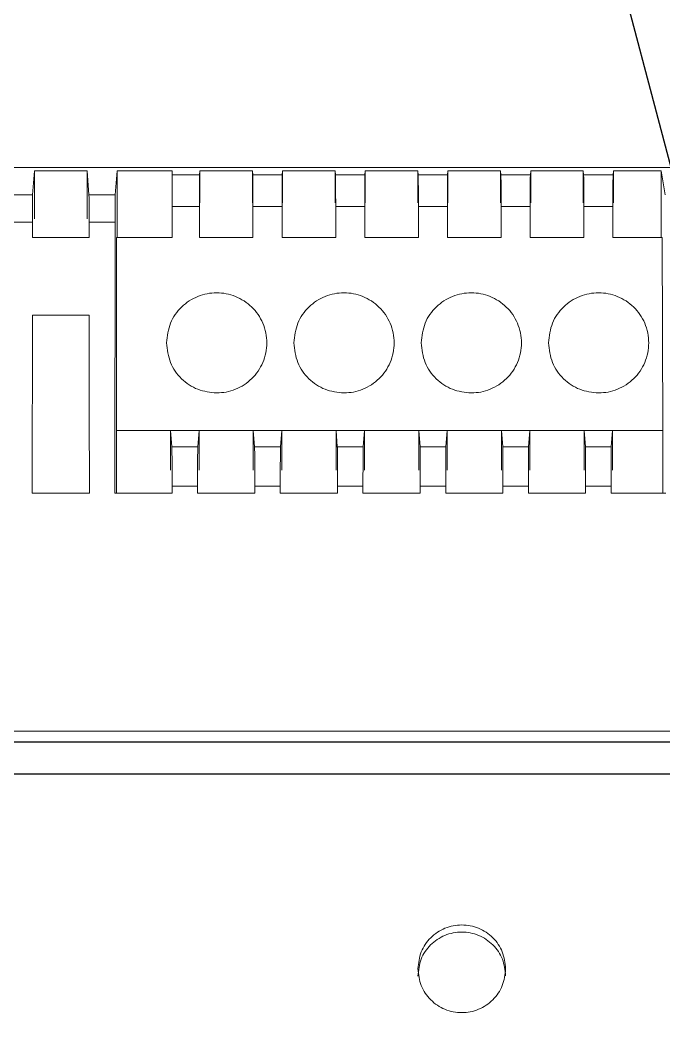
# Model space of a CAD drawing. Extents: x 4137 to 28680, y 2446 to 6814.
# Drawn here: x 16424.1 to 16456.5, y 6427 to 6477.6 of the extents above; entities that cross this region are included whole.
import ezdxf

# ---------------------------------------------------------------- set-up
doc = ezdxf.new("R2010")
doc.units = 0
doc.header["$LTSCALE"] = 0.5
doc.layers.get('0').update_dxf_attribs({"linetype": 'CONTINUOUS'})
doc.layers.add('DIM', color=5, linetype='CONTINUOUS')
doc.layers.add('VOL', color=2, linetype='CONTINUOUS')

msp = doc.modelspace()

# ---------------------------------------------------------------- linework, layer by layer
at = {"color": 7, "linetype": 'Continuous', "lineweight": 15}
for p, q in [((16392.153, 6470.158), (16460.193, 6470.158)), ((16392.153, 6470.158), (16460.193, 6470.158)), ((16424.755, 6468.787), (16424.85, 6469.993)), ((16424.755, 6468.787), (16424.85, 6469.993)), ((16424.85, 6467.583), (16424.85, 6469.993)), ((16424.85, 6469.993), (16427.496, 6469.993)), ((16424.85, 6467.583), (16424.85, 6469.993)), ((16424.85, 6469.993), (16427.496, 6469.993)), ((16427.496, 6467.583), (16427.496, 6469.993)), ((16427.496, 6469.993), (16427.591, 6468.787)), ((16427.496, 6467.583), (16427.496, 6469.993)), ((16427.496, 6469.993), (16427.591, 6468.787)), ((16428.913, 6468.787), (16429.008, 6469.993)), ((16428.913, 6468.787), (16429.008, 6469.993)), ((16429.008, 6466.63), (16429.008, 6469.993)), ((16429.008, 6469.993), (16431.78, 6469.993)), ((16429.008, 6466.63), (16429.008, 6469.993)), ((16429.008, 6469.993), (16431.78, 6469.993)), ((16431.78, 6469.993), (16431.78, 6469.789)), ((16431.78, 6469.993), (16431.78, 6469.789)), ((16433.15, 6469.789), (16431.78, 6469.789)), ((16433.15, 6469.789), (16431.78, 6469.789)), ((16433.15, 6469.789), (16433.166, 6469.993)), ((16433.15, 6469.789), (16433.166, 6469.993)), ((16433.166, 6469.993), (16435.812, 6469.993)), ((16433.166, 6468.388), (16433.166, 6469.993)), ((16433.166, 6469.993), (16435.812, 6469.993)), ((16433.166, 6468.388), (16433.166, 6469.993)), ((16435.812, 6469.993), (16435.828, 6469.789)), ((16435.812, 6468.388), (16435.812, 6469.993)), ((16435.812, 6469.993), (16435.828, 6469.789)), ((16435.812, 6468.388), (16435.812, 6469.993)), ((16437.308, 6469.789), (16435.828, 6469.789)), ((16437.308, 6469.789), (16435.828, 6469.789)), ((16437.308, 6469.789), (16437.324, 6469.993)), ((16437.308, 6469.789), (16437.324, 6469.993)), ((16437.324, 6469.993), (16439.97, 6469.993)), ((16437.324, 6468.388), (16437.324, 6469.993)), ((16437.324, 6469.993), (16439.97, 6469.993)), ((16437.324, 6468.388), (16437.324, 6469.993)), ((16439.97, 6469.993), (16439.986, 6469.789)), ((16439.97, 6468.388), (16439.97, 6469.993)), ((16439.97, 6469.993), (16439.986, 6469.789)), ((16439.97, 6468.388), (16439.97, 6469.993)), ((16441.466, 6469.789), (16439.986, 6469.789)), ((16441.466, 6469.789), (16439.986, 6469.789)), ((16441.466, 6469.789), (16441.482, 6469.993)), ((16441.466, 6469.789), (16441.482, 6469.993)), ((16441.482, 6469.993), (16444.128, 6469.993)), ((16441.482, 6468.388), (16441.482, 6469.993)), ((16441.482, 6469.993), (16444.128, 6469.993)), ((16441.482, 6468.388), (16441.482, 6469.993)), ((16444.128, 6469.993), (16444.144, 6469.789)), ((16444.128, 6468.388), (16444.128, 6469.993)), ((16444.128, 6469.993), (16444.144, 6469.789)), ((16444.128, 6468.388), (16444.128, 6469.993)), ((16445.624, 6469.789), (16444.144, 6469.789)), ((16445.624, 6469.789), (16444.144, 6469.789)), ((16445.624, 6469.789), (16445.64, 6469.993)), ((16445.624, 6469.789), (16445.64, 6469.993)), ((16445.64, 6469.993), (16448.286, 6469.993)), ((16445.64, 6468.388), (16445.64, 6469.993)), ((16445.64, 6469.993), (16448.286, 6469.993)), ((16445.64, 6468.388), (16445.64, 6469.993)), ((16448.286, 6469.993), (16448.302, 6469.789)), ((16448.286, 6468.388), (16448.286, 6469.993)), ((16448.286, 6469.993), (16448.302, 6469.789)), ((16448.286, 6468.388), (16448.286, 6469.993)), ((16449.782, 6469.789), (16448.302, 6469.789)), ((16449.782, 6469.789), (16448.302, 6469.789)), ((16449.782, 6469.789), (16449.798, 6469.993)), ((16449.782, 6469.789), (16449.798, 6469.993)), ((16449.798, 6469.993), (16452.444, 6469.993)), ((16449.798, 6468.388), (16449.798, 6469.993)), ((16449.798, 6469.993), (16452.444, 6469.993)), ((16449.798, 6468.388), (16449.798, 6469.993)), ((16452.444, 6469.993), (16452.46, 6469.789)), ((16452.444, 6468.388), (16452.444, 6469.993)), ((16452.444, 6469.993), (16452.46, 6469.789)), ((16452.444, 6468.388), (16452.444, 6469.993)), ((16453.94, 6469.789), (16452.46, 6469.789)), ((16453.94, 6469.789), (16452.46, 6469.789)), ((16453.94, 6469.789), (16453.956, 6469.993)), ((16453.94, 6469.789), (16453.956, 6469.993)), ((16453.956, 6469.993), (16456.35, 6469.993)), ((16453.956, 6468.388), (16453.956, 6469.993)), ((16453.956, 6469.993), (16456.35, 6469.993)), ((16453.956, 6468.388), (16453.956, 6469.993)), ((16456.35, 6466.63), (16456.35, 6469.993)), ((16456.35, 6469.993), (16456.551, 6468.787)), ((16456.35, 6466.63), (16456.35, 6469.993)), ((16456.35, 6469.993), (16456.551, 6468.787)), ((16424.755, 6468.787), (16423.433, 6468.787)), ((16424.755, 6468.787), (16423.433, 6468.787)), ((16428.913, 6468.787), (16427.591, 6468.787)), ((16428.913, 6468.787), (16427.591, 6468.787)), ((16431.78, 6468.192), (16431.78, 6466.63)), ((16431.78, 6468.192), (16433.141, 6468.192)), ((16431.78, 6468.192), (16431.78, 6466.63)), ((16431.78, 6468.192), (16433.141, 6468.192)), ((16433.141, 6466.63), (16433.141, 6468.192)), ((16433.141, 6466.63), (16433.141, 6468.192)), ((16435.837, 6468.192), (16435.837, 6466.63)), ((16435.837, 6468.192), (16437.299, 6468.192)), ((16435.837, 6468.192), (16435.837, 6466.63)), ((16435.837, 6468.192), (16437.299, 6468.192)), ((16437.299, 6466.63), (16437.299, 6468.192)), ((16437.299, 6466.63), (16437.299, 6468.192)), ((16439.995, 6468.192), (16439.995, 6466.63)), ((16439.995, 6468.192), (16441.457, 6468.192)), ((16439.995, 6468.192), (16439.995, 6466.63)), ((16439.995, 6468.192), (16441.457, 6468.192)), ((16441.457, 6466.63), (16441.457, 6468.192)), ((16441.457, 6466.63), (16441.457, 6468.192)), ((16444.153, 6468.192), (16444.153, 6466.63)), ((16444.153, 6468.192), (16445.615, 6468.192)), ((16444.153, 6468.192), (16444.153, 6466.63)), ((16444.153, 6468.192), (16445.615, 6468.192)), ((16445.615, 6466.63), (16445.615, 6468.192)), ((16445.615, 6466.63), (16445.615, 6468.192)), ((16448.311, 6468.192), (16448.311, 6466.63)), ((16448.311, 6468.192), (16449.773, 6468.192)), ((16448.311, 6468.192), (16448.311, 6466.63)), ((16448.311, 6468.192), (16449.773, 6468.192)), ((16449.773, 6466.63), (16449.773, 6468.192)), ((16449.773, 6466.63), (16449.773, 6468.192)), ((16452.469, 6468.192), (16452.469, 6466.63)), ((16452.469, 6468.192), (16453.931, 6468.192)), ((16452.469, 6468.192), (16452.469, 6466.63)), ((16452.469, 6468.192), (16453.931, 6468.192)), ((16453.931, 6466.63), (16453.931, 6468.192)), ((16453.931, 6466.63), (16453.931, 6468.192)), ((16423.44, 6467.414), (16424.748, 6467.414)), ((16423.44, 6467.414), (16424.748, 6467.414)), ((16424.748, 6466.63), (16424.748, 6467.414)), ((16424.748, 6466.63), (16424.748, 6467.414)), ((16427.598, 6467.414), (16427.598, 6466.63)), ((16427.598, 6467.414), (16428.906, 6467.414)), ((16427.598, 6467.414), (16427.598, 6466.63)), ((16427.598, 6467.414), (16428.906, 6467.414)), ((16428.892, 6453.778), (16428.906, 6467.414)), ((16428.892, 6453.778), (16428.906, 6467.414)), ((16427.598, 6466.63), (16424.748, 6466.63)), ((16427.598, 6466.63), (16424.748, 6466.63)), ((16428.98, 6466.63), (16428.967, 6456.928)), ((16428.98, 6466.63), (16428.967, 6456.928)), ((16431.78, 6466.63), (16428.98, 6466.63)), ((16431.78, 6466.63), (16428.98, 6466.63)), ((16435.837, 6466.63), (16433.141, 6466.63)), ((16435.837, 6466.63), (16433.141, 6466.63)), ((16439.995, 6466.63), (16437.299, 6466.63)), ((16439.995, 6466.63), (16437.299, 6466.63)), ((16444.153, 6466.63), (16441.457, 6466.63)), ((16444.153, 6466.63), (16441.457, 6466.63)), ((16448.311, 6466.63), (16445.615, 6466.63)), ((16448.311, 6466.63), (16445.615, 6466.63)), ((16452.469, 6466.63), (16449.773, 6466.63)), ((16452.469, 6466.63), (16449.773, 6466.63)), ((16456.409, 6466.63), (16453.931, 6466.63)), ((16456.409, 6466.63), (16453.931, 6466.63)), ((16456.437, 6456.928), (16456.409, 6466.63)), ((16456.437, 6456.928), (16456.409, 6466.63)), ((16424.736, 6453.778), (16424.744, 6462.724)), ((16424.736, 6453.778), (16424.744, 6462.724)), ((16424.744, 6462.724), (16427.606, 6462.724)), ((16424.744, 6462.724), (16427.606, 6462.724)), ((16428.967, 6456.928), (16428.967, 6453.778)), ((16428.967, 6456.928), (16431.695, 6456.928)), ((16428.967, 6456.928), (16428.967, 6453.778)), ((16428.967, 6456.928), (16431.695, 6456.928)), ((16431.695, 6456.928), (16431.695, 6454.943)), ((16431.695, 6456.928), (16431.76, 6456.102)), ((16433.125, 6456.928), (16431.695, 6456.928)), ((16431.695, 6456.928), (16431.695, 6454.943)), ((16431.695, 6456.928), (16431.76, 6456.102)), ((16433.125, 6456.928), (16431.695, 6456.928)), ((16433.06, 6456.102), (16433.125, 6456.928)), ((16433.06, 6456.102), (16433.125, 6456.928)), ((16433.125, 6454.943), (16433.125, 6456.928)), ((16433.125, 6456.928), (16435.853, 6456.928)), ((16433.125, 6454.943), (16433.125, 6456.928)), ((16433.125, 6456.928), (16435.853, 6456.928)), ((16435.853, 6456.928), (16435.918, 6456.102)), ((16435.853, 6454.943), (16435.853, 6456.928)), ((16437.283, 6456.928), (16435.853, 6456.928)), ((16435.853, 6456.928), (16435.918, 6456.102)), ((16435.853, 6454.943), (16435.853, 6456.928)), ((16437.283, 6456.928), (16435.853, 6456.928)), ((16437.218, 6456.102), (16437.283, 6456.928)), ((16437.218, 6456.102), (16437.283, 6456.928)), ((16437.283, 6454.943), (16437.283, 6456.928)), ((16437.283, 6456.928), (16440.011, 6456.928)), ((16437.283, 6454.943), (16437.283, 6456.928)), ((16437.283, 6456.928), (16440.011, 6456.928)), ((16440.011, 6456.928), (16440.076, 6456.102)), ((16440.011, 6454.943), (16440.011, 6456.928)), ((16441.441, 6456.928), (16440.011, 6456.928)), ((16440.011, 6456.928), (16440.076, 6456.102)), ((16440.011, 6454.943), (16440.011, 6456.928)), ((16441.441, 6456.928), (16440.011, 6456.928)), ((16441.376, 6456.102), (16441.441, 6456.928)), ((16441.376, 6456.102), (16441.441, 6456.928)), ((16441.441, 6454.943), (16441.441, 6456.928)), ((16441.441, 6456.928), (16444.169, 6456.928)), ((16441.441, 6454.943), (16441.441, 6456.928)), ((16441.441, 6456.928), (16444.169, 6456.928)), ((16444.169, 6456.928), (16444.234, 6456.102)), ((16444.169, 6454.943), (16444.169, 6456.928)), ((16445.599, 6456.928), (16444.169, 6456.928)), ((16444.169, 6456.928), (16444.234, 6456.102)), ((16444.169, 6454.943), (16444.169, 6456.928)), ((16445.599, 6456.928), (16444.169, 6456.928)), ((16445.534, 6456.102), (16445.599, 6456.928)), ((16445.534, 6456.102), (16445.599, 6456.928)), ((16445.599, 6454.943), (16445.599, 6456.928)), ((16445.599, 6456.928), (16448.327, 6456.928)), ((16445.599, 6454.943), (16445.599, 6456.928)), ((16445.599, 6456.928), (16448.327, 6456.928)), ((16448.327, 6456.928), (16448.392, 6456.102)), ((16448.327, 6454.943), (16448.327, 6456.928)), ((16449.757, 6456.928), (16448.327, 6456.928)), ((16448.327, 6456.928), (16448.392, 6456.102)), ((16448.327, 6454.943), (16448.327, 6456.928)), ((16449.757, 6456.928), (16448.327, 6456.928)), ((16449.692, 6456.102), (16449.757, 6456.928)), ((16449.692, 6456.102), (16449.757, 6456.928)), ((16449.757, 6454.943), (16449.757, 6456.928)), ((16449.757, 6456.928), (16452.485, 6456.928)), ((16449.757, 6454.943), (16449.757, 6456.928)), ((16449.757, 6456.928), (16452.485, 6456.928)), ((16452.485, 6456.928), (16452.55, 6456.102)), ((16452.485, 6454.943), (16452.485, 6456.928)), ((16453.915, 6456.928), (16452.485, 6456.928)), ((16452.485, 6456.928), (16452.55, 6456.102)), ((16452.485, 6454.943), (16452.485, 6456.928)), ((16453.915, 6456.928), (16452.485, 6456.928)), ((16453.85, 6456.102), (16453.915, 6456.928)), ((16453.85, 6456.102), (16453.915, 6456.928)), ((16453.915, 6454.943), (16453.915, 6456.928)), ((16453.915, 6456.928), (16456.437, 6456.928)), ((16453.915, 6454.943), (16453.915, 6456.928)), ((16453.915, 6456.928), (16456.437, 6456.928)), ((16456.437, 6453.778), (16456.437, 6456.928)), ((16456.437, 6453.778), (16456.437, 6456.928)), ((16433.06, 6456.102), (16431.76, 6456.102)), ((16433.06, 6456.102), (16431.76, 6456.102)), ((16435.918, 6456.102), (16437.218, 6456.102)), ((16435.918, 6456.102), (16437.218, 6456.102)), ((16440.076, 6456.102), (16441.376, 6456.102)), ((16440.076, 6456.102), (16441.376, 6456.102)), ((16444.234, 6456.102), (16445.534, 6456.102)), ((16444.234, 6456.102), (16445.534, 6456.102)), ((16448.392, 6456.102), (16449.692, 6456.102)), ((16448.392, 6456.102), (16449.692, 6456.102)), ((16452.55, 6456.102), (16453.85, 6456.102)), ((16452.55, 6456.102), (16453.85, 6456.102)), ((16431.769, 6454.76), (16431.769, 6454.139)), ((16431.769, 6454.76), (16431.769, 6454.139)), ((16433.051, 6454.139), (16433.051, 6454.76)), ((16433.051, 6454.139), (16433.051, 6454.76)), ((16435.927, 6454.76), (16435.927, 6454.139)), ((16435.927, 6454.76), (16435.927, 6454.139)), ((16437.209, 6454.139), (16437.209, 6454.76)), ((16437.209, 6454.139), (16437.209, 6454.76)), ((16440.085, 6454.76), (16440.085, 6454.139)), ((16440.085, 6454.76), (16440.085, 6454.139)), ((16441.367, 6454.139), (16441.367, 6454.76)), ((16441.367, 6454.139), (16441.367, 6454.76)), ((16444.243, 6454.76), (16444.243, 6454.139)), ((16444.243, 6454.76), (16444.243, 6454.139)), ((16445.525, 6454.139), (16445.525, 6454.76)), ((16445.525, 6454.139), (16445.525, 6454.76)), ((16448.401, 6454.76), (16448.401, 6454.139)), ((16448.401, 6454.76), (16448.401, 6454.139)), ((16449.683, 6454.139), (16449.683, 6454.76)), ((16449.683, 6454.139), (16449.683, 6454.76)), ((16452.559, 6454.76), (16452.559, 6454.139)), ((16452.559, 6454.76), (16452.559, 6454.139)), ((16453.841, 6454.139), (16453.841, 6454.76)), ((16453.841, 6454.139), (16453.841, 6454.76)), ((16431.769, 6454.139), (16431.769, 6453.778)), ((16431.769, 6454.139), (16433.051, 6454.139)), ((16431.769, 6454.139), (16431.769, 6453.778)), ((16431.769, 6454.139), (16433.051, 6454.139)), ((16433.051, 6453.778), (16433.051, 6454.139)), ((16433.051, 6453.778), (16433.051, 6454.139)), ((16435.927, 6454.139), (16435.927, 6453.778)), ((16435.927, 6454.139), (16437.209, 6454.139)), ((16435.927, 6454.139), (16435.927, 6453.778)), ((16435.927, 6454.139), (16437.209, 6454.139)), ((16437.209, 6453.778), (16437.209, 6454.139)), ((16437.209, 6453.778), (16437.209, 6454.139)), ((16440.085, 6454.139), (16440.085, 6453.778)), ((16440.085, 6454.139), (16441.367, 6454.139)), ((16440.085, 6454.139), (16440.085, 6453.778)), ((16440.085, 6454.139), (16441.367, 6454.139)), ((16441.367, 6453.778), (16441.367, 6454.139)), ((16441.367, 6453.778), (16441.367, 6454.139)), ((16444.243, 6454.139), (16444.243, 6453.778)), ((16444.243, 6454.139), (16445.525, 6454.139)), ((16444.243, 6454.139), (16444.243, 6453.778)), ((16444.243, 6454.139), (16445.525, 6454.139)), ((16445.525, 6453.778), (16445.525, 6454.139)), ((16445.525, 6453.778), (16445.525, 6454.139)), ((16448.401, 6454.139), (16448.401, 6453.778)), ((16448.401, 6454.139), (16449.683, 6454.139)), ((16448.401, 6454.139), (16448.401, 6453.778)), ((16448.401, 6454.139), (16449.683, 6454.139)), ((16449.683, 6453.778), (16449.683, 6454.139)), ((16449.683, 6453.778), (16449.683, 6454.139)), ((16452.559, 6454.139), (16452.559, 6453.778)), ((16452.559, 6454.139), (16453.841, 6454.139)), ((16452.559, 6454.139), (16452.559, 6453.778)), ((16452.559, 6454.139), (16453.841, 6454.139)), ((16453.841, 6453.778), (16453.841, 6454.139)), ((16453.841, 6453.778), (16453.841, 6454.139)), ((16427.611, 6453.778), (16424.736, 6453.778)), ((16427.611, 6453.778), (16424.736, 6453.778)), ((16431.769, 6453.778), (16428.892, 6453.778)), ((16431.769, 6453.778), (16428.892, 6453.778)), ((16435.927, 6453.778), (16433.051, 6453.778)), ((16435.927, 6453.778), (16433.051, 6453.778)), ((16440.085, 6453.778), (16437.209, 6453.778)), ((16440.085, 6453.778), (16437.209, 6453.778)), ((16444.243, 6453.778), (16441.367, 6453.778)), ((16444.243, 6453.778), (16441.367, 6453.778)), ((16448.401, 6453.778), (16445.525, 6453.778)), ((16448.401, 6453.778), (16445.525, 6453.778)), ((16452.559, 6453.778), (16449.683, 6453.778)), ((16452.559, 6453.778), (16449.683, 6453.778)), ((16456.596, 6453.778), (16453.841, 6453.778)), ((16456.596, 6453.778), (16453.841, 6453.778)), ((16460.193, 6441.808), (16392.153, 6441.808)), ((16460.193, 6441.808), (16392.153, 6441.808))]:
    msp.add_line(p, q, dxfattribs=at)
for points, knots in [([(16431.78, 6469.789), (16431.78, 6469.756), (16431.78, 6469.692), (16431.78, 6469.341), (16431.78, 6468.842), (16431.78, 6468.409), (16431.78, 6468.192)], [0, 0, 0, 0, 0.25, 0.500001, 0.75, 1, 1, 1, 1]), ([(16431.78, 6469.789), (16431.78, 6469.756), (16431.78, 6469.692), (16431.78, 6469.341), (16431.78, 6468.842), (16431.78, 6468.409), (16431.78, 6468.192)], [0, 0, 0, 0, 0.25, 0.500001, 0.75, 1, 1, 1, 1]), ([(16433.141, 6468.192), (16433.141, 6468.409), (16433.143, 6468.842), (16433.145, 6469.341), (16433.147, 6469.692), (16433.149, 6469.756), (16433.15, 6469.789)], [0, 0, 0, 0, 0.25, 0.499999, 0.75, 1, 1, 1, 1]), ([(16433.141, 6468.192), (16433.141, 6468.409), (16433.143, 6468.842), (16433.145, 6469.341), (16433.147, 6469.692), (16433.149, 6469.756), (16433.15, 6469.789)], [0, 0, 0, 0, 0.25, 0.499999, 0.75, 1, 1, 1, 1]), ([(16435.828, 6469.789), (16435.829, 6469.756), (16435.83, 6469.692), (16435.833, 6469.341), (16435.835, 6468.842), (16435.836, 6468.409), (16435.837, 6468.192)], [0, 0, 0, 0, 0.25, 0.500001, 0.75, 1, 1, 1, 1]), ([(16435.828, 6469.789), (16435.829, 6469.756), (16435.83, 6469.692), (16435.833, 6469.341), (16435.835, 6468.842), (16435.836, 6468.409), (16435.837, 6468.192)], [0, 0, 0, 0, 0.25, 0.500001, 0.75, 1, 1, 1, 1]), ([(16437.299, 6468.192), (16437.299, 6468.409), (16437.301, 6468.842), (16437.303, 6469.341), (16437.305, 6469.692), (16437.307, 6469.756), (16437.308, 6469.789)], [0, 0, 0, 0, 0.25, 0.499999, 0.75, 1, 1, 1, 1]), ([(16437.299, 6468.192), (16437.299, 6468.409), (16437.301, 6468.842), (16437.303, 6469.341), (16437.305, 6469.692), (16437.307, 6469.756), (16437.308, 6469.789)], [0, 0, 0, 0, 0.25, 0.499999, 0.75, 1, 1, 1, 1]), ([(16439.986, 6469.789), (16439.987, 6469.756), (16439.988, 6469.692), (16439.991, 6469.341), (16439.993, 6468.842), (16439.994, 6468.409), (16439.995, 6468.192)], [0, 0, 0, 0, 0.25, 0.500001, 0.75, 1, 1, 1, 1]), ([(16439.986, 6469.789), (16439.987, 6469.756), (16439.988, 6469.692), (16439.991, 6469.341), (16439.993, 6468.842), (16439.994, 6468.409), (16439.995, 6468.192)], [0, 0, 0, 0, 0.25, 0.500001, 0.75, 1, 1, 1, 1]), ([(16441.457, 6468.192), (16441.457, 6468.409), (16441.459, 6468.842), (16441.461, 6469.341), (16441.463, 6469.692), (16441.465, 6469.756), (16441.466, 6469.789)], [0, 0, 0, 0, 0.25, 0.499999, 0.75, 1, 1, 1, 1]), ([(16441.457, 6468.192), (16441.457, 6468.409), (16441.459, 6468.842), (16441.461, 6469.341), (16441.463, 6469.692), (16441.465, 6469.756), (16441.466, 6469.789)], [0, 0, 0, 0, 0.25, 0.499999, 0.75, 1, 1, 1, 1]), ([(16444.144, 6469.789), (16444.145, 6469.756), (16444.146, 6469.692), (16444.149, 6469.341), (16444.151, 6468.842), (16444.152, 6468.409), (16444.153, 6468.192)], [0, 0, 0, 0, 0.25, 0.500001, 0.75, 1, 1, 1, 1]), ([(16444.144, 6469.789), (16444.145, 6469.756), (16444.146, 6469.692), (16444.149, 6469.341), (16444.151, 6468.842), (16444.152, 6468.409), (16444.153, 6468.192)], [0, 0, 0, 0, 0.25, 0.500001, 0.75, 1, 1, 1, 1]), ([(16445.615, 6468.192), (16445.615, 6468.409), (16445.617, 6468.842), (16445.619, 6469.341), (16445.621, 6469.692), (16445.623, 6469.756), (16445.624, 6469.789)], [0, 0, 0, 0, 0.25, 0.499999, 0.75, 1, 1, 1, 1]), ([(16445.615, 6468.192), (16445.615, 6468.409), (16445.617, 6468.842), (16445.619, 6469.341), (16445.621, 6469.692), (16445.623, 6469.756), (16445.624, 6469.789)], [0, 0, 0, 0, 0.25, 0.499999, 0.75, 1, 1, 1, 1]), ([(16448.302, 6469.789), (16448.303, 6469.756), (16448.304, 6469.692), (16448.307, 6469.341), (16448.309, 6468.842), (16448.31, 6468.409), (16448.311, 6468.192)], [0, 0, 0, 0, 0.25, 0.500001, 0.75, 1, 1, 1, 1]), ([(16448.302, 6469.789), (16448.303, 6469.756), (16448.304, 6469.692), (16448.307, 6469.341), (16448.309, 6468.842), (16448.31, 6468.409), (16448.311, 6468.192)], [0, 0, 0, 0, 0.25, 0.500001, 0.75, 1, 1, 1, 1]), ([(16449.773, 6468.192), (16449.773, 6468.409), (16449.775, 6468.842), (16449.777, 6469.341), (16449.779, 6469.692), (16449.781, 6469.756), (16449.782, 6469.789)], [0, 0, 0, 0, 0.25, 0.499999, 0.75, 1, 1, 1, 1]), ([(16449.773, 6468.192), (16449.773, 6468.409), (16449.775, 6468.842), (16449.777, 6469.341), (16449.779, 6469.692), (16449.781, 6469.756), (16449.782, 6469.789)], [0, 0, 0, 0, 0.25, 0.499999, 0.75, 1, 1, 1, 1]), ([(16452.46, 6469.789), (16452.461, 6469.756), (16452.462, 6469.692), (16452.465, 6469.341), (16452.467, 6468.842), (16452.468, 6468.409), (16452.469, 6468.192)], [0, 0, 0, 0, 0.25, 0.500001, 0.75, 1, 1, 1, 1]), ([(16452.46, 6469.789), (16452.461, 6469.756), (16452.462, 6469.692), (16452.465, 6469.341), (16452.467, 6468.842), (16452.468, 6468.409), (16452.469, 6468.192)], [0, 0, 0, 0, 0.25, 0.500001, 0.75, 1, 1, 1, 1]), ([(16453.931, 6468.192), (16453.931, 6468.409), (16453.933, 6468.842), (16453.935, 6469.341), (16453.937, 6469.692), (16453.939, 6469.756), (16453.94, 6469.789)], [0, 0, 0, 0, 0.25, 0.499999, 0.75, 1, 1, 1, 1]), ([(16453.931, 6468.192), (16453.931, 6468.409), (16453.933, 6468.842), (16453.935, 6469.341), (16453.937, 6469.692), (16453.939, 6469.756), (16453.94, 6469.789)], [0, 0, 0, 0, 0.25, 0.499999, 0.75, 1, 1, 1, 1]), ([(16424.748, 6467.414), (16424.749, 6467.598), (16424.75, 6467.965), (16424.751, 6468.398), (16424.753, 6468.703), (16424.754, 6468.759), (16424.755, 6468.787)], [0, 0, 0, 0, 0.249999, 0.500002, 0.750002, 1, 1, 1, 1]), ([(16424.748, 6467.414), (16424.749, 6467.598), (16424.75, 6467.965), (16424.751, 6468.398), (16424.753, 6468.703), (16424.754, 6468.759), (16424.755, 6468.787)], [0, 0, 0, 0, 0.249999, 0.500002, 0.750002, 1, 1, 1, 1]), ([(16427.591, 6468.787), (16427.591, 6468.759), (16427.593, 6468.703), (16427.594, 6468.398), (16427.596, 6467.965), (16427.597, 6467.598), (16427.598, 6467.414)], [0, 0, 0, 0, 0.2499983, 0.4999985, 0.750001, 1, 1, 1, 1]), ([(16427.591, 6468.787), (16427.591, 6468.759), (16427.593, 6468.703), (16427.594, 6468.398), (16427.596, 6467.965), (16427.597, 6467.598), (16427.598, 6467.414)], [0, 0, 0, 0, 0.2499983, 0.4999985, 0.750001, 1, 1, 1, 1]), ([(16428.906, 6467.414), (16428.907, 6467.598), (16428.908, 6467.965), (16428.909, 6468.398), (16428.911, 6468.703), (16428.912, 6468.759), (16428.913, 6468.787)], [0, 0, 0, 0, 0.249999, 0.500002, 0.750002, 1, 1, 1, 1]), ([(16428.906, 6467.414), (16428.907, 6467.598), (16428.908, 6467.965), (16428.909, 6468.398), (16428.911, 6468.703), (16428.912, 6468.759), (16428.913, 6468.787)], [0, 0, 0, 0, 0.249999, 0.500002, 0.750002, 1, 1, 1, 1]), ([(16431.49, 6461.338), (16431.53, 6461.678), (16431.608, 6462.344), (16432.202, 6463.18), (16432.9, 6463.639), (16433.526, 6463.831), (16433.849, 6463.849), (16434.01, 6463.858)], [0, 0, 0, 0, 0.264374, 0.517229, 0.761312, 0.880967, 1, 1, 1, 1]), ([(16431.49, 6461.338), (16431.53, 6461.678), (16431.608, 6462.344), (16432.202, 6463.18), (16432.9, 6463.639), (16433.526, 6463.831), (16433.849, 6463.849), (16434.01, 6463.858)], [0, 0, 0, 0, 0.264374, 0.517229, 0.761312, 0.880967, 1, 1, 1, 1]), ([(16434.01, 6463.858), (16434.172, 6463.849), (16434.495, 6463.831), (16435.121, 6463.637), (16435.827, 6463.179), (16436.395, 6462.34), (16436.598, 6461.34), (16436.396, 6460.34), (16435.829, 6459.5), (16435.124, 6459.04), (16434.497, 6458.845), (16434.173, 6458.827), (16434.01, 6458.818)], [0, 0, 0, 0, 0.0597925, 0.1194274, 0.2422353, 0.369264, 0.5007504, 0.6314464, 0.757553, 0.8801889, 0.9398791, 1, 1, 1, 1]), ([(16434.01, 6463.858), (16434.172, 6463.849), (16434.495, 6463.831), (16435.121, 6463.637), (16435.827, 6463.179), (16436.395, 6462.34), (16436.598, 6461.34), (16436.396, 6460.34), (16435.829, 6459.5), (16435.124, 6459.04), (16434.497, 6458.845), (16434.173, 6458.827), (16434.01, 6458.818)], [0, 0, 0, 0, 0.0597925, 0.1194274, 0.2422353, 0.369264, 0.5007504, 0.6314464, 0.757553, 0.8801889, 0.9398791, 1, 1, 1, 1]), ([(16437.891, 6461.338), (16437.931, 6461.679), (16438.009, 6462.344), (16438.603, 6463.18), (16439.301, 6463.639), (16439.927, 6463.831), (16440.25, 6463.849), (16440.411, 6463.858)], [0, 0, 0, 0, 0.264524, 0.517312, 0.761274, 0.881025, 1, 1, 1, 1]), ([(16437.891, 6461.338), (16437.931, 6461.679), (16438.009, 6462.344), (16438.603, 6463.18), (16439.301, 6463.639), (16439.927, 6463.831), (16440.25, 6463.849), (16440.411, 6463.858)], [0, 0, 0, 0, 0.264524, 0.517312, 0.761274, 0.881025, 1, 1, 1, 1]), ([(16440.411, 6463.858), (16440.573, 6463.849), (16440.896, 6463.831), (16441.523, 6463.637), (16442.229, 6463.178), (16442.796, 6462.338), (16442.999, 6461.339), (16442.797, 6460.339), (16442.229, 6459.5), (16441.525, 6459.041), (16440.897, 6458.845), (16440.573, 6458.827), (16440.411, 6458.818)], [0, 0, 0, 0, 0.059806, 0.119452, 0.242473, 0.369514, 0.500934, 0.631604, 0.757561, 0.880203, 0.939881, 1, 1, 1, 1]), ([(16440.411, 6463.858), (16440.573, 6463.849), (16440.896, 6463.831), (16441.523, 6463.637), (16442.229, 6463.178), (16442.796, 6462.338), (16442.999, 6461.339), (16442.797, 6460.339), (16442.229, 6459.5), (16441.525, 6459.041), (16440.897, 6458.845), (16440.573, 6458.827), (16440.411, 6458.818)], [0, 0, 0, 0, 0.059806, 0.119452, 0.242473, 0.369514, 0.500934, 0.631604, 0.757561, 0.880203, 0.939881, 1, 1, 1, 1]), ([(16444.292, 6461.338), (16444.332, 6461.679), (16444.41, 6462.345), (16445.004, 6463.181), (16445.702, 6463.639), (16446.328, 6463.831), (16446.651, 6463.849), (16446.812, 6463.858)], [0, 0, 0, 0, 0.264571, 0.517375, 0.761321, 0.881043, 1, 1, 1, 1]), ([(16444.292, 6461.338), (16444.332, 6461.679), (16444.41, 6462.345), (16445.004, 6463.181), (16445.702, 6463.639), (16446.328, 6463.831), (16446.651, 6463.849), (16446.812, 6463.858)], [0, 0, 0, 0, 0.264571, 0.517375, 0.761321, 0.881043, 1, 1, 1, 1]), ([(16446.812, 6463.858), (16446.973, 6463.849), (16447.296, 6463.831), (16447.923, 6463.637), (16448.629, 6463.178), (16449.197, 6462.338), (16449.399, 6461.339), (16449.198, 6460.339), (16448.63, 6459.5), (16447.925, 6459.041), (16447.298, 6458.845), (16446.974, 6458.827), (16446.812, 6458.818)], [0, 0, 0, 0, 0.059803, 0.11946, 0.242471, 0.369506, 0.500958, 0.631574, 0.757478, 0.880215, 0.939893, 1, 1, 1, 1]), ([(16446.812, 6463.858), (16446.973, 6463.849), (16447.296, 6463.831), (16447.923, 6463.637), (16448.629, 6463.178), (16449.197, 6462.338), (16449.399, 6461.339), (16449.198, 6460.339), (16448.63, 6459.5), (16447.925, 6459.041), (16447.298, 6458.845), (16446.974, 6458.827), (16446.812, 6458.818)], [0, 0, 0, 0, 0.059803, 0.11946, 0.242471, 0.369506, 0.500958, 0.631574, 0.757478, 0.880215, 0.939893, 1, 1, 1, 1]), ([(16450.693, 6461.338), (16450.732, 6461.679), (16450.811, 6462.344), (16451.405, 6463.181), (16452.102, 6463.639), (16452.729, 6463.831), (16453.052, 6463.849), (16453.213, 6463.858)], [0, 0, 0, 0, 0.26449, 0.51733, 0.761371, 0.881007, 1, 1, 1, 1]), ([(16450.693, 6461.338), (16450.732, 6461.679), (16450.811, 6462.344), (16451.405, 6463.181), (16452.102, 6463.639), (16452.729, 6463.831), (16453.052, 6463.849), (16453.213, 6463.858)], [0, 0, 0, 0, 0.26449, 0.51733, 0.761371, 0.881007, 1, 1, 1, 1]), ([(16453.213, 6463.858), (16453.374, 6463.849), (16453.697, 6463.831), (16454.323, 6463.637), (16455.029, 6463.179), (16455.597, 6462.339), (16455.8, 6461.34), (16455.599, 6460.34), (16455.031, 6459.5), (16454.326, 6459.041), (16453.699, 6458.845), (16453.375, 6458.827), (16453.213, 6458.818)], [0, 0, 0, 0, 0.0597804, 0.1194284, 0.2422473, 0.3692798, 0.5007833, 0.6314287, 0.7575019, 0.880204, 0.9398829, 1, 1, 1, 1]), ([(16453.213, 6463.858), (16453.374, 6463.849), (16453.697, 6463.831), (16454.323, 6463.637), (16455.029, 6463.179), (16455.597, 6462.339), (16455.8, 6461.34), (16455.599, 6460.34), (16455.031, 6459.5), (16454.326, 6459.041), (16453.699, 6458.845), (16453.375, 6458.827), (16453.213, 6458.818)], [0, 0, 0, 0, 0.0597804, 0.1194284, 0.2422473, 0.3692798, 0.5007833, 0.6314287, 0.7575019, 0.880204, 0.9398829, 1, 1, 1, 1]), ([(16427.606, 6462.724), (16427.605, 6462.414), (16427.605, 6461.505), (16427.607, 6458.531), (16427.609, 6455.853), (16427.611, 6453.778)], [0, 0, 0, 0, 0.104547, 0.306065, 1, 1, 1, 1]), ([(16427.606, 6462.724), (16427.605, 6462.414), (16427.605, 6461.505), (16427.607, 6458.531), (16427.609, 6455.853), (16427.611, 6453.778)], [0, 0, 0, 0, 0.104547, 0.306065, 1, 1, 1, 1]), ([(16434.01, 6458.818), (16433.685, 6458.855), (16433.029, 6458.93), (16432.199, 6459.505), (16431.607, 6460.336), (16431.53, 6460.999), (16431.49, 6461.338)], [0, 0, 0, 0, 0.239546, 0.484111, 0.736445, 1, 1, 1, 1]), ([(16434.01, 6458.818), (16433.685, 6458.855), (16433.029, 6458.93), (16432.199, 6459.505), (16431.607, 6460.336), (16431.53, 6460.999), (16431.49, 6461.338)], [0, 0, 0, 0, 0.239546, 0.484111, 0.736445, 1, 1, 1, 1]), ([(16440.411, 6458.818), (16440.086, 6458.855), (16439.43, 6458.93), (16438.6, 6459.505), (16438.008, 6460.336), (16437.93, 6460.999), (16437.891, 6461.338)], [0, 0, 0, 0, 0.239617, 0.484105, 0.736407, 1, 1, 1, 1]), ([(16440.411, 6458.818), (16440.086, 6458.855), (16439.43, 6458.93), (16438.6, 6459.505), (16438.008, 6460.336), (16437.93, 6460.999), (16437.891, 6461.338)], [0, 0, 0, 0, 0.239617, 0.484105, 0.736407, 1, 1, 1, 1]), ([(16446.812, 6458.818), (16446.487, 6458.855), (16445.831, 6458.93), (16445.001, 6459.505), (16444.408, 6460.335), (16444.331, 6460.999), (16444.292, 6461.338)], [0, 0, 0, 0, 0.23954, 0.483944, 0.736215, 1, 1, 1, 1]), ([(16446.812, 6458.818), (16446.487, 6458.855), (16445.831, 6458.93), (16445.001, 6459.505), (16444.408, 6460.335), (16444.331, 6460.999), (16444.292, 6461.338)], [0, 0, 0, 0, 0.23954, 0.483944, 0.736215, 1, 1, 1, 1]), ([(16453.213, 6458.818), (16452.888, 6458.855), (16452.231, 6458.93), (16451.402, 6459.505), (16450.809, 6460.336), (16450.732, 6460.999), (16450.693, 6461.338)], [0, 0, 0, 0, 0.239545, 0.484121, 0.736429, 1, 1, 1, 1]), ([(16453.213, 6458.818), (16452.888, 6458.855), (16452.231, 6458.93), (16451.402, 6459.505), (16450.809, 6460.336), (16450.732, 6460.999), (16450.693, 6461.338)], [0, 0, 0, 0, 0.239545, 0.484121, 0.736429, 1, 1, 1, 1]), ([(16431.76, 6456.102), (16431.761, 6456.075), (16431.762, 6456.02), (16431.765, 6455.729), (16431.767, 6455.314), (16431.768, 6454.945), (16431.769, 6454.76)], [0, 0, 0, 0, 0.25, 0.5, 0.749999, 1, 1, 1, 1]), ([(16431.76, 6456.102), (16431.761, 6456.075), (16431.762, 6456.02), (16431.765, 6455.729), (16431.767, 6455.314), (16431.768, 6454.945), (16431.769, 6454.76)], [0, 0, 0, 0, 0.25, 0.5, 0.749999, 1, 1, 1, 1]), ([(16433.051, 6454.76), (16433.052, 6454.945), (16433.053, 6455.314), (16433.055, 6455.729), (16433.057, 6456.02), (16433.059, 6456.075), (16433.06, 6456.102)], [0, 0, 0, 0, 0.250001, 0.5, 0.75, 1, 1, 1, 1]), ([(16433.051, 6454.76), (16433.052, 6454.945), (16433.053, 6455.314), (16433.055, 6455.729), (16433.057, 6456.02), (16433.059, 6456.075), (16433.06, 6456.102)], [0, 0, 0, 0, 0.250001, 0.5, 0.75, 1, 1, 1, 1]), ([(16435.918, 6456.102), (16435.919, 6456.075), (16435.92, 6456.02), (16435.923, 6455.729), (16435.925, 6455.314), (16435.926, 6454.945), (16435.927, 6454.76)], [0, 0, 0, 0, 0.25, 0.5, 0.749999, 1, 1, 1, 1]), ([(16435.918, 6456.102), (16435.919, 6456.075), (16435.92, 6456.02), (16435.923, 6455.729), (16435.925, 6455.314), (16435.926, 6454.945), (16435.927, 6454.76)], [0, 0, 0, 0, 0.25, 0.5, 0.749999, 1, 1, 1, 1]), ([(16437.209, 6454.76), (16437.21, 6454.945), (16437.211, 6455.314), (16437.213, 6455.729), (16437.215, 6456.02), (16437.217, 6456.075), (16437.218, 6456.102)], [0, 0, 0, 0, 0.250001, 0.5, 0.75, 1, 1, 1, 1]), ([(16437.209, 6454.76), (16437.21, 6454.945), (16437.211, 6455.314), (16437.213, 6455.729), (16437.215, 6456.02), (16437.217, 6456.075), (16437.218, 6456.102)], [0, 0, 0, 0, 0.250001, 0.5, 0.75, 1, 1, 1, 1]), ([(16440.076, 6456.102), (16440.077, 6456.075), (16440.078, 6456.02), (16440.081, 6455.729), (16440.083, 6455.314), (16440.084, 6454.945), (16440.085, 6454.76)], [0, 0, 0, 0, 0.25, 0.5, 0.749999, 1, 1, 1, 1]), ([(16440.076, 6456.102), (16440.077, 6456.075), (16440.078, 6456.02), (16440.081, 6455.729), (16440.083, 6455.314), (16440.084, 6454.945), (16440.085, 6454.76)], [0, 0, 0, 0, 0.25, 0.5, 0.749999, 1, 1, 1, 1]), ([(16441.367, 6454.76), (16441.368, 6454.945), (16441.369, 6455.314), (16441.371, 6455.729), (16441.373, 6456.02), (16441.375, 6456.075), (16441.376, 6456.102)], [0, 0, 0, 0, 0.250001, 0.5, 0.75, 1, 1, 1, 1]), ([(16441.367, 6454.76), (16441.368, 6454.945), (16441.369, 6455.314), (16441.371, 6455.729), (16441.373, 6456.02), (16441.375, 6456.075), (16441.376, 6456.102)], [0, 0, 0, 0, 0.250001, 0.5, 0.75, 1, 1, 1, 1]), ([(16444.234, 6456.102), (16444.235, 6456.075), (16444.236, 6456.02), (16444.239, 6455.729), (16444.241, 6455.314), (16444.242, 6454.945), (16444.243, 6454.76)], [0, 0, 0, 0, 0.25, 0.5, 0.749999, 1, 1, 1, 1]), ([(16444.234, 6456.102), (16444.235, 6456.075), (16444.236, 6456.02), (16444.239, 6455.729), (16444.241, 6455.314), (16444.242, 6454.945), (16444.243, 6454.76)], [0, 0, 0, 0, 0.25, 0.5, 0.749999, 1, 1, 1, 1]), ([(16445.525, 6454.76), (16445.526, 6454.945), (16445.527, 6455.314), (16445.529, 6455.729), (16445.531, 6456.02), (16445.533, 6456.075), (16445.534, 6456.102)], [0, 0, 0, 0, 0.250001, 0.5, 0.75, 1, 1, 1, 1]), ([(16445.525, 6454.76), (16445.526, 6454.945), (16445.527, 6455.314), (16445.529, 6455.729), (16445.531, 6456.02), (16445.533, 6456.075), (16445.534, 6456.102)], [0, 0, 0, 0, 0.250001, 0.5, 0.75, 1, 1, 1, 1]), ([(16448.392, 6456.102), (16448.393, 6456.075), (16448.394, 6456.02), (16448.397, 6455.729), (16448.399, 6455.314), (16448.4, 6454.945), (16448.401, 6454.76)], [0, 0, 0, 0, 0.25, 0.5, 0.749999, 1, 1, 1, 1]), ([(16448.392, 6456.102), (16448.393, 6456.075), (16448.394, 6456.02), (16448.397, 6455.729), (16448.399, 6455.314), (16448.4, 6454.945), (16448.401, 6454.76)], [0, 0, 0, 0, 0.25, 0.5, 0.749999, 1, 1, 1, 1]), ([(16449.683, 6454.76), (16449.684, 6454.945), (16449.685, 6455.314), (16449.687, 6455.729), (16449.689, 6456.02), (16449.691, 6456.075), (16449.692, 6456.102)], [0, 0, 0, 0, 0.250001, 0.5, 0.75, 1, 1, 1, 1]), ([(16449.683, 6454.76), (16449.684, 6454.945), (16449.685, 6455.314), (16449.687, 6455.729), (16449.689, 6456.02), (16449.691, 6456.075), (16449.692, 6456.102)], [0, 0, 0, 0, 0.250001, 0.5, 0.75, 1, 1, 1, 1]), ([(16452.55, 6456.102), (16452.551, 6456.075), (16452.552, 6456.02), (16452.555, 6455.729), (16452.557, 6455.314), (16452.558, 6454.945), (16452.559, 6454.76)], [0, 0, 0, 0, 0.25, 0.5, 0.749999, 1, 1, 1, 1]), ([(16452.55, 6456.102), (16452.551, 6456.075), (16452.552, 6456.02), (16452.555, 6455.729), (16452.557, 6455.314), (16452.558, 6454.945), (16452.559, 6454.76)], [0, 0, 0, 0, 0.25, 0.5, 0.749999, 1, 1, 1, 1]), ([(16453.841, 6454.76), (16453.842, 6454.945), (16453.843, 6455.314), (16453.845, 6455.729), (16453.847, 6456.02), (16453.849, 6456.075), (16453.85, 6456.102)], [0, 0, 0, 0, 0.250001, 0.5, 0.75, 1, 1, 1, 1]), ([(16453.841, 6454.76), (16453.842, 6454.945), (16453.843, 6455.314), (16453.845, 6455.729), (16453.847, 6456.02), (16453.849, 6456.075), (16453.85, 6456.102)], [0, 0, 0, 0, 0.250001, 0.5, 0.75, 1, 1, 1, 1]), ([(16444.128, 6429.86), (16444.161, 6430.15), (16444.228, 6430.729), (16444.737, 6431.465), (16445.348, 6431.87), (16445.901, 6432.046), (16446.19, 6432.061), (16446.333, 6432.068)], [0, 0, 0, 0, 0.251405, 0.501275, 0.749644, 0.875991, 1, 1, 1, 1]), ([(16444.128, 6429.86), (16444.161, 6430.15), (16444.228, 6430.729), (16444.737, 6431.465), (16445.348, 6431.87), (16445.901, 6432.046), (16446.19, 6432.061), (16446.333, 6432.068)], [0, 0, 0, 0, 0.251405, 0.501275, 0.749644, 0.875991, 1, 1, 1, 1]), ([(16448.538, 6429.502), (16448.506, 6429.79), (16448.442, 6430.367), (16447.932, 6431.102), (16447.201, 6431.592), (16446.331, 6431.764), (16445.462, 6431.591), (16444.732, 6431.099), (16444.223, 6430.364), (16444.16, 6429.787), (16444.128, 6429.498)], [0, 0, 0, 0, 0.125, 0.249999, 0.374999, 0.499999, 0.624999, 0.749999, 0.874999, 1, 1, 1, 1]), ([(16448.538, 6429.502), (16448.506, 6429.79), (16448.442, 6430.367), (16447.932, 6431.102), (16447.201, 6431.592), (16446.331, 6431.764), (16445.462, 6431.591), (16444.732, 6431.099), (16444.223, 6430.364), (16444.16, 6429.787), (16444.128, 6429.498)], [0, 0, 0, 0, 0.125, 0.249999, 0.374999, 0.499999, 0.624999, 0.749999, 0.874999, 1, 1, 1, 1]), ([(16446.333, 6432.068), (16446.476, 6432.061), (16446.766, 6432.046), (16447.318, 6431.87), (16447.929, 6431.464), (16448.437, 6430.729), (16448.504, 6430.152), (16448.538, 6429.863)], [0, 0, 0, 0, 0.124124, 0.250651, 0.499055, 0.749406, 1, 1, 1, 1]), ([(16446.333, 6432.068), (16446.476, 6432.061), (16446.766, 6432.046), (16447.318, 6431.87), (16447.929, 6431.464), (16448.437, 6430.729), (16448.504, 6430.152), (16448.538, 6429.863)], [0, 0, 0, 0, 0.124124, 0.250651, 0.499055, 0.749406, 1, 1, 1, 1]), ([(16446.333, 6427.655), (16446.189, 6427.662), (16445.899, 6427.678), (16445.346, 6427.854), (16444.736, 6428.26), (16444.228, 6428.995), (16444.161, 6429.572), (16444.128, 6429.86)], [0, 0, 0, 0, 0.124648, 0.251119, 0.499568, 0.749653, 1, 1, 1, 1]), ([(16446.333, 6427.655), (16446.189, 6427.662), (16445.899, 6427.678), (16445.346, 6427.854), (16444.736, 6428.26), (16444.228, 6428.995), (16444.161, 6429.572), (16444.128, 6429.86)], [0, 0, 0, 0, 0.124648, 0.251119, 0.499568, 0.749653, 1, 1, 1, 1]), ([(16448.538, 6429.863), (16448.505, 6429.573), (16448.438, 6428.995), (16447.929, 6428.259), (16447.319, 6427.853), (16446.766, 6427.678), (16446.476, 6427.662), (16446.333, 6427.655)], [0, 0, 0, 0, 0.251287, 0.500908, 0.749285, 0.875509, 1, 1, 1, 1]), ([(16448.538, 6429.863), (16448.505, 6429.573), (16448.438, 6428.995), (16447.929, 6428.259), (16447.319, 6427.853), (16446.766, 6427.678), (16446.476, 6427.662), (16446.333, 6427.655)], [0, 0, 0, 0, 0.251287, 0.500908, 0.749285, 0.875509, 1, 1, 1, 1])]:
    msp.add_open_spline(points, degree=3, knots=knots, dxfattribs=at)
at = {"layer": 'DIM'}
msp.add_line((16468.239, 6426.99), (16442.018, 6526.392), dxfattribs=at)
msp.add_line((16468.239, 6426.99), (16442.018, 6526.392), dxfattribs=at)
at = {"layer": 'VOL'}
for p, q in [((16392.153, 6441.277), (16460.193, 6441.277)), ((16392.153, 6441.277), (16460.193, 6441.277)), ((16392.153, 6439.671), (16460.193, 6439.671)), ((16392.153, 6439.671), (16460.193, 6439.671))]:
    msp.add_line(p, q, dxfattribs=at)

doc.saveas('drawing.dxf')
